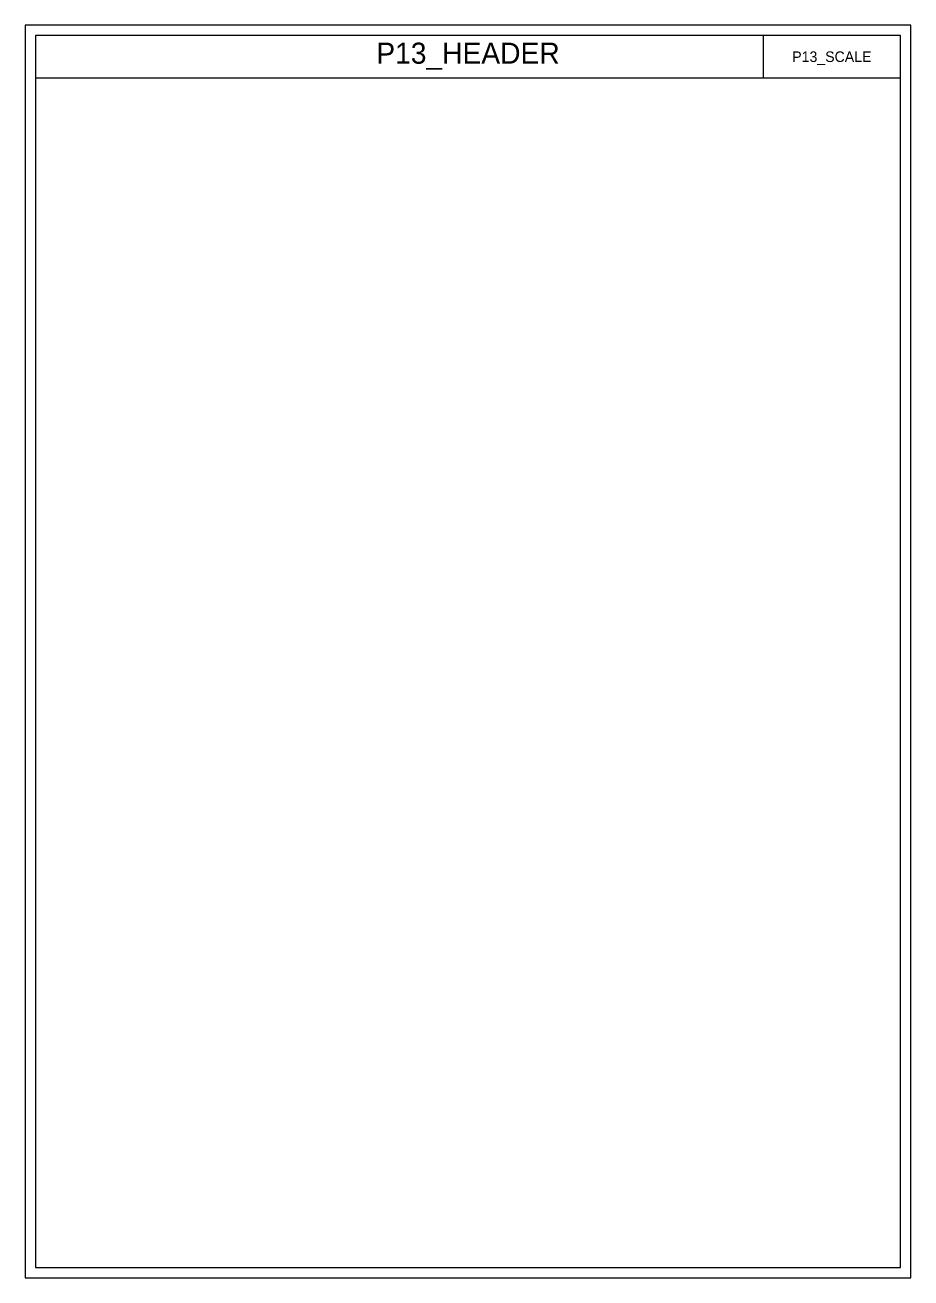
# Model space of a CAD drawing. Header units: millimetres. Extents: x 0 to 4200, y 0 to 5940.
import ezdxf
from ezdxf.enums import TextEntityAlignment as Align

# ---------------------------------------------------------------- set-up
doc = ezdxf.new("R2010")
doc.units = ezdxf.units.MM
doc.layers.add('Yazılar', color=70, linetype='Continuous')
doc.styles.add('YAZI', font='seguisbi.ttf', dxfattribs={"height": 2.4})

# ---------------------------------------------------------------- blocks, each defined once
blk = doc.blocks.new('A4 ß')
for points in [[(-210, -148.5), (0, -148.5), (0, 148.5), (-210, 148.5)], [(-207.5, 136), (-2.5, 136), (-2.5, 146), (-207.5, 146)], [(-207.5, -146), (-2.5, -146), (-2.5, 146), (-207.5, 146)], [(-35, 136), (-2.5, 136), (-2.5, 146), (-35, 146)]]:
    blk.add_lwpolyline(points, close=True)

msp = doc.modelspace()

# ---------------------------------------------------------------- block references
at = {"xscale": 20, "yscale": 20, "zscale": 20}
msp.add_blockref('A4 ß', (4200, 2970), dxfattribs=at)

# ---------------------------------------------------------------- texts
at = {"layer": 'Yazılar', "style": 'YAZI'}
for tag, text, height, p in [('P13_HEADER', 'KUYU DİBİ AYIRICI BÖLMESİ', 100, (2100, 5756.7)), ('P13_SCALE', '1:20', 50, (3825, 5765))]:
    msp.add_attdef(tag, text=text, height=height, dxfattribs=at).set_placement(p, align=Align.CENTER)

doc.saveas('drawing.dxf')
